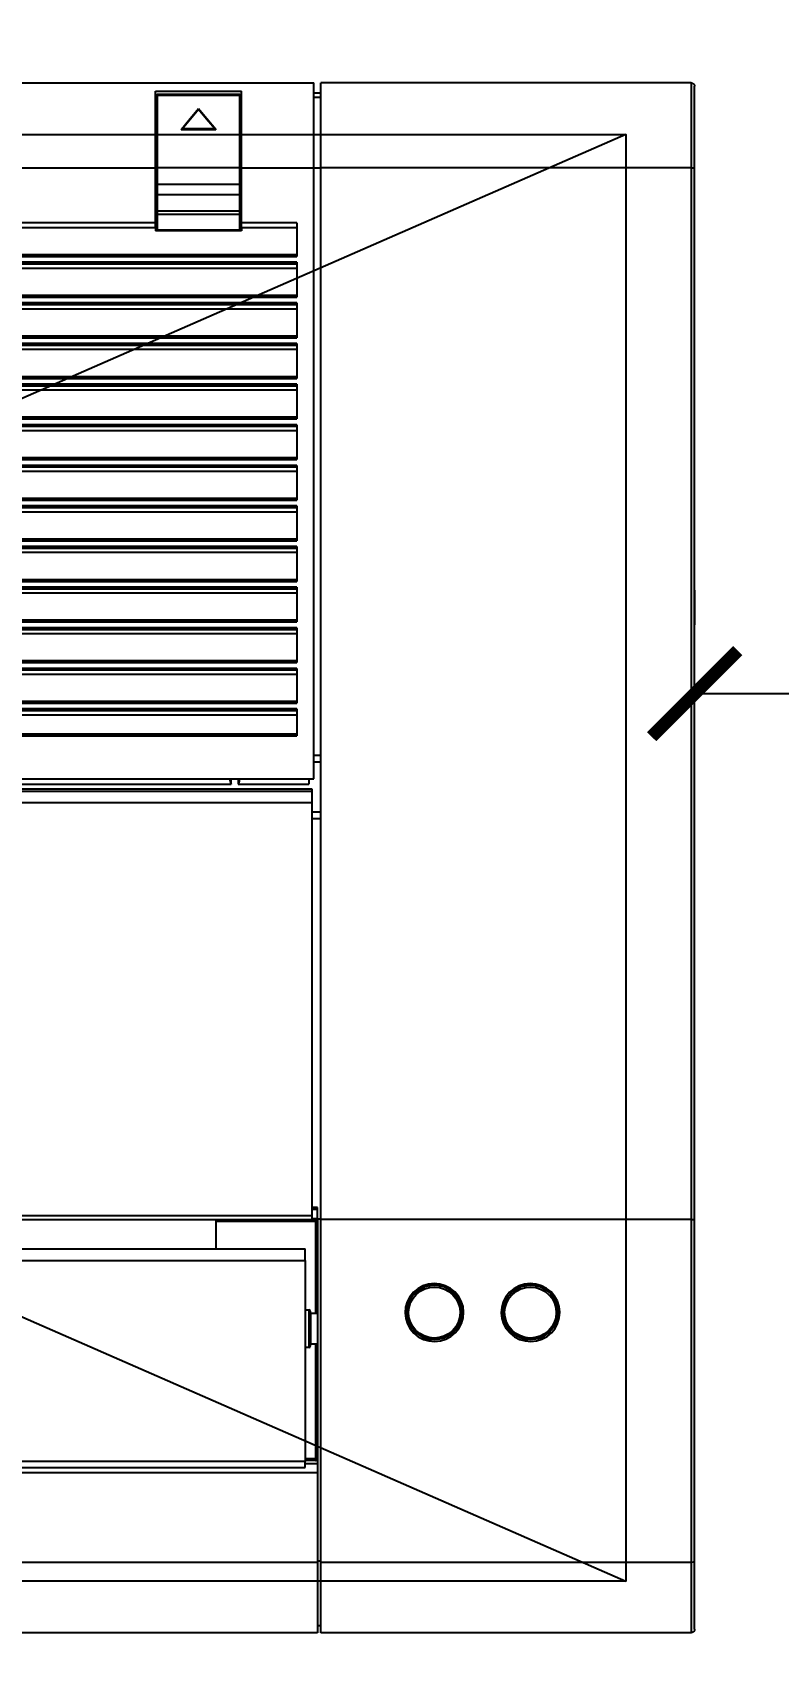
# Model space of a CAD drawing. Header units: millimetres. Extents: x 512 to 764439, y -71 to 559481.
# Drawn here: x 515504.5 to 515720.9, y 266129 to 266601.9 of the extents above; entities that cross this region are included whole.
import ezdxf

# ---------------------------------------------------------------- set-up
doc = ezdxf.new("R2010")
doc.units = ezdxf.units.MM
doc.header["$LTSCALE"] = 50
doc.layers.add('.', color=8, linetype='Continuous')
doc.layers.add('_0', color=7, linetype='Continuous')
doc.styles.add('STYLE7', font='swissel.ttf')
doc.dimstyles.new('조명배치도_60', dxfattribs={"dimscale": 100, "dimtxt": 1, "dimasz": 0.25, "dimexe": 0.3, "dimexo": 0.2, "dimgap": 0.2, "dimtad": 1, "dimdec": 0, "dimlunit": 6, "dimtxsty": 'STYLE7', "dimblk": 'ARCHTICK', "dimcen": -1, "dimclrd": 256, "dimclre": 256, "dimclrt": 10, "dimadec": 0, "dimazin": 0, "dimtfac": 1, "dimtdec": 0, "dimtix": 1, "dimtmove": 2, "dimatfit": 3, "dimldrblk": 'ARCHTICK', "dimfxl": 1, "dimlwd": -1, "dimlwe": -1, "dimarcsym": 0})

# ---------------------------------------------------------------- blocks, each defined once
blk = doc.blocks.new('DFDSF')
at = {"layer": '.', "ltscale": 2, "transparency": 33554559}
h = blk.add_hatch(color=8, dxfattribs=at)
h.dxf.hatch_style = 1
h.paths.add_polyline_path([(338341.24, 81981.08), (336641.24, 81981.08), (336641.24, 81781.08), (337741.24, 81781.08), (337741.24, 80281.08), (336886.24, 80281.08), (336886.24, 80081.08), (337741.24, 80081.08), (337741.24, 75921.08), (337281.24, 75921.08), (337281.24, 75721.08), (337941.24, 75721.08), (337941.24, 76011.08), (338391.24, 76011.08), (338391.24, 76057.98), (338391.24, 76211.08), (337941.24, 76211.08), (337941.24, 80081.08), (338341.24, 80081.08)])
h.paths.add_polyline_path([(338141.24, 80881.08), (337941.24, 80881.08), (337941.24, 81781.08), (338141.24, 81781.08)], flags=16)
h.paths.add_polyline_path([(338141.24, 80681.08), (338141.24, 80281.08), (337941.24, 80281.08), (337941.24, 80681.08)], flags=16)
h.paths.add_polyline_path([(339996.24, 80203.58), (339796.24, 80203.58), (339796.24, 80081.08), (339796.24, 78761.08), (339996.24, 78761.08)])
h.paths.add_polyline_path([(331166.24, 70151.08), (330766.24, 70151.08), (330766.24, 69951.08), (331366.24, 69951.08), (331366.24, 74251.08), (331166.24, 74251.08), (331166.24, 74055.52)])
h.paths.add_polyline_path([(336200.68, 78532.82), (336200.68, 79213.86), (335786.98, 79213.86), (335786.98, 78532.82)], flags=9)
h.paths.add_polyline_path([(333543.07, 77829.64), (334224.11, 77829.64), (334224.11, 78243.33), (333543.07, 78243.33)], flags=9)
h.paths.add_polyline_path([(337703.67, 74502.9), (337703.67, 75183.95), (337289.97, 75183.95), (337289.97, 74502.9)], flags=9)
h.paths.add_polyline_path([(331162.07, 74502.9), (331162.07, 75183.95), (330748.37, 75183.95), (330748.37, 74502.9)], flags=9)
h.paths.add_polyline_path([(336260.64, 76774.42), (336260.64, 77267.02), (335846.94, 77267.02), (335846.94, 76774.42)], flags=9)
h.paths.add_polyline_path([(334913.91, 79384.12), (334913.91, 79876.73), (334500.22, 79876.73), (334500.22, 79384.12)], flags=9)
h.paths.add_polyline_path([(329011.78, 71740.43), (329489.29, 71740.43), (329489.29, 72021.61), (329011.78, 72021.61)], flags=9)
h.paths.add_polyline_path([(336400.93, 79956.38), (336699.32, 79956.38), (336699.32, 80077.5), (336400.93, 80077.5)], flags=9)
h.paths.add_polyline_path([(338695.29, 81081.34), (339421.12, 81081.34), (339421.12, 81298.26), (338695.29, 81298.26)], flags=9)
h.paths.add_polyline_path([(336820.73, 78057.06), (337362.84, 78057.06), (337362.84, 78178.19), (336820.73, 78178.19)], flags=25)
h.paths.add_polyline_path([(332573.54, 80085.67), (332573.54, 80472.68), (332452.41, 80472.68), (332452.41, 80085.67)], flags=9)
h.paths.add_polyline_path([(332681.96, 81037.46), (332681.96, 81616.61), (332452.33, 81616.61), (332452.33, 81037.46)], flags=9)
h.paths.add_polyline_path([(327279.73, 75623.69), (328005.56, 75623.69), (328005.56, 75840.6), (327279.73, 75840.6)], flags=9)
h.paths.add_polyline_path([(334863.28, 79512.14), (336051.66, 79512.14), (336051.66, 79766.86), (334863.28, 79766.86)], flags=9)
h.paths.add_polyline_path([(329176.76, 70568.83), (329756.26, 70568.83), (329756.26, 70804.72), (329176.76, 70804.72)], flags=9)
h.paths.add_polyline_path([(333507.75, 69233.91), (334696.14, 69233.91), (334696.14, 69488.63), (333507.75, 69488.63)], flags=9)
h.paths.add_polyline_path([(340816.64, 69233.91), (342005.02, 69233.91), (342005.02, 69488.63), (340816.64, 69488.63)], flags=9)
h.paths.add_polyline_path([(333634.52, 79165.14), (333999.09, 79165.14), (333999.09, 79348.48), (333634.52, 79348.48)], flags=9)
h.paths.add_polyline_path([(333962.6, 80090.54), (334586.11, 80090.54), (334586.11, 80239.63), (333962.6, 80239.63)], flags=9)
h.paths.add_polyline_path([(334060.9, 75436.51), (335408.1, 75436.51), (335408.1, 75619.86), (334060.9, 75619.86)], flags=9)
h.paths.add_polyline_path([(331366.51, 68772.88), (332548.05, 68772.88), (332548.05, 69008.76), (331366.51, 69008.76)], flags=9)
h.paths.add_polyline_path([(334774.33, 77718.74), (335343.74, 77718.74), (335343.74, 78003.77), (334774.33, 78003.77)], flags=9)
h.paths.add_polyline_path([(335953.65, 79875.26), (336320.9, 79875.26), (336320.9, 80024.35), (335953.65, 80024.35)], flags=9)
h.paths.add_polyline_path([(333460.9, 76854.3), (333764.71, 76854.3), (333764.71, 77007.09), (333460.9, 77007.09)], flags=9)
h.paths.add_polyline_path([(333091.08, 76542.58), (333394.88, 76542.58), (333394.88, 76695.37), (333091.08, 76695.37)], flags=9)
h.paths.add_polyline_path([(332969.79, 79053.3), (333100.67, 79053.3), (333100.67, 79206.08), (332969.79, 79206.08)], flags=9)
h.paths.add_polyline_path([(332884.39, 77770.44), (333188.19, 77770.44), (333188.19, 77923.23), (332884.39, 77923.23)], flags=9)
h.paths.add_polyline_path([(332836.58, 78524.45), (333230.82, 78524.45), (333230.82, 78677.24), (332836.58, 78677.24)], flags=9)
h.paths.add_polyline_path([(329027.39, 69208.3), (329838.73, 69208.3), (329838.73, 69493.32), (329027.39, 69493.32)], flags=9)
h.paths.add_polyline_path([(333408.3, 81268.83), (334219.64, 81268.83), (334219.64, 81553.85), (333408.3, 81553.85)], flags=9)
h.paths.add_polyline_path([(336706.94, 80756.21), (336706.94, 81151.43), (336537.68, 81151.43), (336537.68, 80756.21)], flags=9)
h.paths.add_polyline_path([(336759.64, 81121.64), (336759.64, 81407.74), (336590.39, 81407.74), (336590.39, 81121.64)], flags=9)
h.paths.add_polyline_path([(328331.96, 78371.21), (328331.96, 78766.43), (328162.71, 78766.43), (328162.71, 78371.21)], flags=9)
h.paths.add_polyline_path([(328384.82, 78736.5), (328384.82, 79022.89), (328214.68, 79022.89), (328214.68, 78736.5)], flags=9)
h.paths.add_polyline_path([(338932.42, 71242.57), (339326.66, 71242.57), (339326.66, 71395.36), (338932.42, 71395.36)], flags=9)
h.paths.add_polyline_path([(341434.51, 74226.22), (341828.75, 74226.22), (341828.75, 74379.01), (341434.51, 74379.01)], flags=9)
h.paths.add_polyline_path([(337702.21, 71296.68), (338108.79, 71296.68), (338108.79, 71577.86), (337702.21, 71577.86)], flags=9)
h.paths.add_polyline_path([(340786.34, 71296.68), (341192.92, 71296.68), (341192.92, 71577.86), (340786.34, 71577.86)], flags=9)
h.paths.add_polyline_path([(330938.03, 77966.17), (331344.61, 77966.17), (331344.61, 78247.36), (330938.03, 78247.36)], flags=9)
h.paths.add_polyline_path([(333628.17, 71737.23), (334197.58, 71737.23), (334197.58, 72022.25), (333628.17, 72022.25)], flags=9)
h.paths.add_polyline_path([(327958.18, 69261.85), (328352.42, 69261.85), (328352.42, 69414.63), (327958.18, 69414.63)], flags=9)
h.paths.add_polyline_path([(327409.82, 71898.32), (327804.05, 71898.32), (327804.05, 72051.1), (327409.82, 72051.1)], flags=9)
h.paths.add_polyline_path([(327434.77, 74896.22), (327829.01, 74896.22), (327829.01, 75049), (327434.77, 75049)], flags=9)
h.paths.add_polyline_path([(327440.53, 77323.95), (327756.61, 77323.95), (327756.61, 77476.74), (327440.53, 77476.74)], flags=9)
h.paths.add_polyline_path([(327478.89, 76542.58), (327782.69, 76542.58), (327782.69, 76695.37), (327478.89, 76695.37)], flags=9)
h.paths.add_polyline_path([(341178.28, 75772.24), (341178.28, 75148.47), (341329.64, 75148.47), (341329.64, 75772.24)], flags=9)
h.paths.add_polyline_path([(341233.66, 75866.21), (341233.66, 76261.43), (341064.41, 76261.43), (341064.41, 75866.21)], flags=9)
h.paths.add_polyline_path([(341286.52, 76231.5), (341286.52, 76517.89), (341116.37, 76517.89), (341116.37, 76231.5)], flags=9)
h.paths.add_polyline_path([(339403.94, 77086.21), (339403.94, 77481.43), (339234.68, 77481.43), (339234.68, 77086.21)], flags=9)
h.paths.add_polyline_path([(339456.2, 77438.21), (339456.2, 77723.41), (339289.62, 77723.41), (339289.62, 77438.21)], flags=9)
h.paths.add_polyline_path([(328179.97, 78337.21), (328179.97, 77751.1), (328331.33, 77751.1), (328331.33, 78337.21)], flags=9)
h.paths.add_polyline_path([(338414.53, 77089.53), (339135.19, 77089.53), (339135.19, 77242.31), (338414.53, 77242.31)], flags=9)
h.paths.add_polyline_path([(338683.45, 77496.64), (338987.26, 77496.64), (338987.26, 77649.42), (338683.45, 77649.42)], flags=9)
h.paths.add_polyline_path([(340029.29, 76679.8), (340333.1, 76679.8), (340333.1, 76832.58), (340029.29, 76832.58)], flags=9)
h.paths.add_polyline_path([(338380.89, 78083.21), (339011.11, 78083.21), (339011.11, 78235.99), (338380.89, 78235.99)], flags=9)
h.paths.add_polyline_path([(338414.53, 79235.97), (339135.19, 79235.97), (339135.19, 79388.76), (338414.53, 79388.76)], flags=9)
h.paths.add_polyline_path([(327245.71, 80105.15), (327559.18, 80105.15), (327559.18, 80280.35), (327245.71, 80280.35)], flags=9)
h.paths.add_polyline_path([(327265.67, 79299.05), (327538.29, 79299.05), (327538.29, 79477.29), (327265.67, 79477.29)], flags=9)
h.paths.add_polyline_path([(342110.35, 76479.43), (342423.82, 76479.43), (342423.82, 76654.63), (342110.35, 76654.63)], flags=9)
h = blk.add_hatch(color=8, dxfattribs=at)
h.dxf.hatch_style = 1
h.paths.add_polyline_path([(336646.24, 74251.08), (336446.24, 74251.08), (336446.24, 68796.08), (336446.24, 68796.08), (336446.24, 68673.58), (336446.24, 68673.58), (336446.24, 68551.08), (336646.24, 68551.08), (336646.24, 68673.58), (336646.24, 68796.08)])
h.paths.add_polyline_path([(333337.76, 69143.57), (333337.76, 69636.18), (332924.07, 69636.18), (332924.07, 69143.57)], flags=9)
h.paths.add_polyline_path([(329011.78, 71740.43), (329489.29, 71740.43), (329489.29, 72021.61), (329011.78, 72021.61)], flags=9)
h.paths.add_polyline_path([(336400.93, 79956.38), (336699.32, 79956.38), (336699.32, 80077.5), (336400.93, 80077.5)], flags=9)
h.paths.add_polyline_path([(338695.29, 81081.34), (339421.12, 81081.34), (339421.12, 81298.26), (338695.29, 81298.26)], flags=9)
h.paths.add_polyline_path([(336820.73, 78057.06), (337362.84, 78057.06), (337362.84, 78178.19), (336820.73, 78178.19)], flags=9)
h.paths.add_polyline_path([(332573.54, 80085.67), (332573.54, 80472.68), (332452.41, 80472.68), (332452.41, 80085.67)], flags=9)
h.paths.add_polyline_path([(332681.96, 81037.46), (332681.96, 81616.61), (332452.33, 81616.61), (332452.33, 81037.46)], flags=9)
h.paths.add_polyline_path([(327279.73, 75623.69), (328005.56, 75623.69), (328005.56, 75840.6), (327279.73, 75840.6)], flags=9)
h.paths.add_polyline_path([(334863.28, 79512.14), (336051.66, 79512.14), (336051.66, 79766.86), (334863.28, 79766.86)], flags=9)
h.paths.add_polyline_path([(329176.76, 70568.83), (329756.26, 70568.83), (329756.26, 70804.72), (329176.76, 70804.72)], flags=9)
h.paths.add_polyline_path([(333507.75, 69233.91), (334696.14, 69233.91), (334696.14, 69488.63), (333507.75, 69488.63)], flags=9)
h.paths.add_polyline_path([(340375.96, 69233.91), (341564.34, 69233.91), (341564.34, 69488.63), (340375.96, 69488.63)], flags=9)
h.paths.add_polyline_path([(333634.52, 79165.14), (333999.09, 79165.14), (333999.09, 79348.48), (333634.52, 79348.48)], flags=9)
h.paths.add_polyline_path([(333962.6, 80090.54), (334586.11, 80090.54), (334586.11, 80239.63), (333962.6, 80239.63)], flags=9)
h.paths.add_polyline_path([(334060.9, 75436.51), (335408.1, 75436.51), (335408.1, 75619.86), (334060.9, 75619.86)], flags=9)
h.paths.add_polyline_path([(331366.51, 68772.88), (332548.05, 68772.88), (332548.05, 69008.76), (331366.51, 69008.76)], flags=9)
h.paths.add_polyline_path([(334774.33, 77718.74), (335343.74, 77718.74), (335343.74, 78003.77), (334774.33, 78003.77)], flags=9)
h.paths.add_polyline_path([(335953.65, 79875.26), (336320.9, 79875.26), (336320.9, 80024.35), (335953.65, 80024.35)], flags=9)
h.paths.add_polyline_path([(333460.9, 76854.3), (333764.71, 76854.3), (333764.71, 77007.09), (333460.9, 77007.09)], flags=9)
h.paths.add_polyline_path([(333091.08, 76542.58), (333394.88, 76542.58), (333394.88, 76695.37), (333091.08, 76695.37)], flags=9)
h.paths.add_polyline_path([(332969.79, 79053.3), (333100.67, 79053.3), (333100.67, 79206.08), (332969.79, 79206.08)], flags=9)
h.paths.add_polyline_path([(332884.39, 77770.44), (333188.19, 77770.44), (333188.19, 77923.23), (332884.39, 77923.23)], flags=9)
h.paths.add_polyline_path([(332836.58, 78524.45), (333230.82, 78524.45), (333230.82, 78677.24), (332836.58, 78677.24)], flags=9)
h.paths.add_polyline_path([(329027.39, 69208.3), (329838.73, 69208.3), (329838.73, 69493.32), (329027.39, 69493.32)], flags=9)
h.paths.add_polyline_path([(333408.3, 81268.83), (334219.64, 81268.83), (334219.64, 81553.85), (333408.3, 81553.85)], flags=9)
h.paths.add_polyline_path([(336706.94, 80756.21), (336706.94, 81151.43), (336537.68, 81151.43), (336537.68, 80756.21)], flags=9)
h.paths.add_polyline_path([(336759.64, 81121.64), (336759.64, 81407.74), (336590.39, 81407.74), (336590.39, 81121.64)], flags=9)
h.paths.add_polyline_path([(328331.96, 78371.21), (328331.96, 78766.43), (328162.71, 78766.43), (328162.71, 78371.21)], flags=9)
h.paths.add_polyline_path([(328384.82, 78736.5), (328384.82, 79022.89), (328214.68, 79022.89), (328214.68, 78736.5)], flags=9)
h.paths.add_polyline_path([(338932.42, 71242.57), (339326.66, 71242.57), (339326.66, 71395.36), (338932.42, 71395.36)], flags=9)
h.paths.add_polyline_path([(341434.51, 74226.22), (341828.75, 74226.22), (341828.75, 74379.01), (341434.51, 74379.01)], flags=9)
h.paths.add_polyline_path([(337702.21, 71296.68), (338108.79, 71296.68), (338108.79, 71577.86), (337702.21, 71577.86)], flags=9)
h.paths.add_polyline_path([(340786.34, 71296.68), (341192.92, 71296.68), (341192.92, 71577.86), (340786.34, 71577.86)], flags=9)
h.paths.add_polyline_path([(330938.03, 77966.17), (331344.61, 77966.17), (331344.61, 78247.36), (330938.03, 78247.36)], flags=9)
h.paths.add_polyline_path([(333628.17, 71737.23), (334197.58, 71737.23), (334197.58, 72022.25), (333628.17, 72022.25)], flags=9)
h.paths.add_polyline_path([(327958.18, 69261.85), (328352.42, 69261.85), (328352.42, 69414.63), (327958.18, 69414.63)], flags=9)
h.paths.add_polyline_path([(327409.82, 71898.32), (327804.05, 71898.32), (327804.05, 72051.1), (327409.82, 72051.1)], flags=9)
h.paths.add_polyline_path([(327434.77, 74896.22), (327829.01, 74896.22), (327829.01, 75049), (327434.77, 75049)], flags=9)
h.paths.add_polyline_path([(327440.53, 77323.95), (327756.61, 77323.95), (327756.61, 77476.74), (327440.53, 77476.74)], flags=9)
h.paths.add_polyline_path([(327478.89, 76542.58), (327782.69, 76542.58), (327782.69, 76695.37), (327478.89, 76695.37)], flags=9)
h.paths.add_polyline_path([(341178.28, 75772.24), (341178.28, 75148.47), (341329.64, 75148.47), (341329.64, 75772.24)], flags=9)
h.paths.add_polyline_path([(341233.66, 75866.21), (341233.66, 76261.43), (341064.41, 76261.43), (341064.41, 75866.21)], flags=9)
h.paths.add_polyline_path([(341286.52, 76231.5), (341286.52, 76517.89), (341116.37, 76517.89), (341116.37, 76231.5)], flags=9)
h.paths.add_polyline_path([(339403.94, 77086.21), (339403.94, 77481.43), (339234.68, 77481.43), (339234.68, 77086.21)], flags=9)
h.paths.add_polyline_path([(339456.2, 77438.21), (339456.2, 77723.41), (339289.62, 77723.41), (339289.62, 77438.21)], flags=9)
h.paths.add_polyline_path([(328179.97, 78337.21), (328179.97, 77751.1), (328331.33, 77751.1), (328331.33, 78337.21)], flags=9)
h.paths.add_polyline_path([(338414.53, 77089.53), (339135.19, 77089.53), (339135.19, 77242.31), (338414.53, 77242.31)], flags=9)
h.paths.add_polyline_path([(338683.45, 77496.64), (338987.26, 77496.64), (338987.26, 77649.42), (338683.45, 77649.42)], flags=9)
h.paths.add_polyline_path([(340029.29, 76679.8), (340333.1, 76679.8), (340333.1, 76832.58), (340029.29, 76832.58)], flags=9)
h.paths.add_polyline_path([(338380.89, 78083.21), (339011.11, 78083.21), (339011.11, 78235.99), (338380.89, 78235.99)], flags=9)
h.paths.add_polyline_path([(338414.53, 79235.97), (339135.19, 79235.97), (339135.19, 79388.76), (338414.53, 79388.76)], flags=9)
h.paths.add_polyline_path([(327245.71, 80105.15), (327559.18, 80105.15), (327559.18, 80280.35), (327245.71, 80280.35)], flags=9)
h.paths.add_polyline_path([(327265.67, 79299.05), (327538.29, 79299.05), (327538.29, 79477.29), (327265.67, 79477.29)], flags=9)
h.paths.add_polyline_path([(342110.35, 76479.43), (342423.82, 76479.43), (342423.82, 76654.63), (342110.35, 76654.63)], flags=9)
blk = doc.blocks.new('FSFSGF')
at = {"color": 8}
for p, q in [((325189.31, 83159.36), (325189.32, 83159.46)), ((325189.31, 83159.36), (325189.31, 83051.86)), ((325189.31, 83159.36), (325191.74, 83159.36)), ((325189.32, 83159.46), (325189.33, 83159.56)), ((325189.33, 83159.56), (325189.36, 83159.66)), ((325189.36, 83159.66), (325189.39, 83159.75)), ((325189.39, 83159.75), (325189.44, 83159.84)), ((325189.44, 83159.84), (325189.49, 83159.93)), ((325189.49, 83159.93), (325189.55, 83160.01)), ((325189.55, 83160.01), (325189.61, 83160.08)), ((325189.61, 83160.08), (325189.69, 83160.14)), ((325189.69, 83160.14), (325189.77, 83160.2)), ((325189.77, 83160.2), (325189.85, 83160.25)), ((325189.85, 83160.25), (325189.94, 83160.29)), ((325189.94, 83160.29), (325190.03, 83160.32)), ((325190.03, 83160.32), (325190.12, 83160.35)), ((325190.12, 83160.35), (325190.17, 83160.35)), ((325190.17, 83160.35), (325190.22, 83160.36)), ((325190.22, 83160.36), (325190.27, 83160.36)), ((325190.27, 83160.36), (325190.31, 83160.36)), ((325192.67, 83160.36), (325190.31, 83160.36)), ((325191.74, 83159.36), (325194.64, 83159.36)), ((325195.47, 83160.36), (325192.67, 83160.36)), ((325194.64, 83159.36), (325197.96, 83159.36)), ((325198.66, 83160.36), (325195.47, 83160.36)), ((325197.96, 83159.36), (325201.63, 83159.36)), ((325202.18, 83160.36), (325198.66, 83160.36)), ((325201.63, 83159.36), (325205.57, 83159.36)), ((325205.96, 83160.36), (325202.18, 83160.36)), ((325205.57, 83159.36), (325209.7, 83159.36)), ((325209.92, 83160.36), (325205.96, 83160.36)), ((325209.7, 83159.36), (325213.95, 83159.36)), ((325213.99, 83160.36), (325209.92, 83160.36)), ((325213.95, 83159.36), (325213.96, 83160.07)), ((325213.95, 83159.36), (325519.32, 83159.36)), ((325213.95, 83159.36), (325213.95, 83051.86)), ((325213.96, 83160.07), (325213.99, 83160.36)), ((325519.26, 83160.36), (325213.99, 83160.36)), ((325618.73, 83160.36), (325519.26, 83160.36)), ((325519.3, 83160.07), (325519.26, 83160.36)), ((325519.32, 83159.36), (325519.3, 83160.07)), ((325519.32, 83159.36), (325618.89, 83159.36)), ((325519.32, 83159.36), (325519.32, 83051.86)), ((325618.73, 83160.36), (325618.84, 83160.07)), ((325622.62, 83160.36), (325618.73, 83160.36)), ((325618.84, 83160.07), (325618.89, 83159.36)), ((325618.89, 83159.36), (325618.89, 83051.86)), ((325618.89, 83159.36), (325622.96, 83159.36)), ((325626.34, 83160.36), (325622.62, 83160.36)), ((325622.96, 83159.36), (325626.85, 83159.36)), ((325629.84, 83160.36), (325626.34, 83160.36)), ((325626.85, 83159.36), (325630.51, 83159.36)), ((325633.04, 83160.36), (325629.84, 83160.36)), ((325630.51, 83159.36), (325633.84, 83159.36)), ((325635.88, 83160.36), (325633.04, 83160.36)), ((325633.84, 83159.36), (325636.8, 83159.36)), ((325638.32, 83160.36), (325635.88, 83160.36)), ((325636.8, 83159.36), (325639.32, 83159.36)), ((325638.32, 83160.36), (325638.36, 83160.36)), ((325638.36, 83160.36), (325638.41, 83160.36)), ((325638.41, 83160.36), (325638.46, 83160.35)), ((325638.46, 83160.35), (325638.51, 83160.35)), ((325638.51, 83160.35), (325638.6, 83160.32)), ((325638.6, 83160.32), (325638.69, 83160.29)), ((325638.69, 83160.29), (325638.78, 83160.25)), ((325638.78, 83160.25), (325638.86, 83160.2)), ((325638.86, 83160.2), (325638.94, 83160.14)), ((325638.94, 83160.14), (325639.02, 83160.08)), ((325639.02, 83160.08), (325639.08, 83160.01)), ((325639.08, 83160.01), (325639.14, 83159.93)), ((325639.14, 83159.93), (325639.19, 83159.84)), ((325639.19, 83159.84), (325639.24, 83159.75)), ((325639.24, 83159.75), (325639.27, 83159.66)), ((325639.27, 83159.66), (325639.3, 83159.56)), ((325639.3, 83159.56), (325639.31, 83159.47)), ((325639.31, 83159.47), (325639.32, 83159.36)), ((325639.32, 83159.36), (325639.32, 83051.86)), ((325544.64, 83121.03), (325543.07, 83120.53)), ((325546.27, 83121.21), (325544.64, 83121.03)), ((325547.91, 83121.06), (325546.27, 83121.21)), ((325549.49, 83120.59), (325547.91, 83121.06)), ((325539.33, 83117.37), (325538.57, 83115.89)), ((325539.46, 83116.75), (325538.76, 83115.17)), ((325538.91, 83115.61), (325539.64, 83117.05)), ((325540.36, 83118.67), (325539.33, 83117.37)), ((325540.52, 83118.2), (325539.46, 83116.75)), ((325539.55, 83115.65), (325540.24, 83116.94)), ((325539.64, 83117.05), (325540.8, 83118.48)), ((325540.24, 83116.94), (325541.17, 83118.07)), ((325541.62, 83119.73), (325540.36, 83118.67)), ((325541.88, 83119.36), (325540.52, 83118.2)), ((325540.8, 83118.48), (325542.26, 83119.6)), ((325541.17, 83118.07), (325542.3, 83118.98)), ((325543.07, 83120.53), (325541.62, 83119.73)), ((325544, 83120.37), (325541.88, 83119.36)), ((325542.26, 83119.6), (325544.16, 83120.42)), ((325542.3, 83118.98), (325543.59, 83119.66)), ((325543.59, 83119.66), (325544.98, 83120.08)), ((325546.32, 83120.71), (325544, 83120.37)), ((325544.16, 83120.42), (325546.2, 83120.71)), ((325544.98, 83120.08), (325546.43, 83120.21)), ((325546.2, 83120.71), (325546.24, 83120.71)), ((325546.24, 83120.71), (325546.28, 83120.71)), ((325546.28, 83120.71), (325548.62, 83120.35)), ((325548.62, 83120.35), (325546.32, 83120.71)), ((325546.43, 83120.21), (325547.87, 83120.05)), ((325547.87, 83120.05), (325549.26, 83119.61)), ((325548.62, 83120.35), (325550.77, 83119.3)), ((325550.72, 83119.33), (325548.62, 83120.35)), ((325549.26, 83119.61), (325550.53, 83118.9)), ((325550.95, 83119.83), (325549.49, 83120.59)), ((325550.53, 83118.9), (325551.64, 83117.96)), ((325552.08, 83118.14), (325550.72, 83119.33)), ((325550.77, 83119.3), (325552.08, 83118.14)), ((325552.24, 83118.79), (325550.95, 83119.83)), ((325551.64, 83117.96), (325552.55, 83116.81)), ((325552.08, 83118.14), (325553.11, 83116.73)), ((325553.14, 83116.68), (325552.08, 83118.14)), ((325553.29, 83117.51), (325552.24, 83118.79)), ((325552.55, 83116.81), (325553.22, 83115.51)), ((325553.11, 83116.73), (325553.91, 83114.79)), ((325553.68, 83115.51), (325553.14, 83116.68)), ((325554.08, 83116.04), (325553.29, 83117.51)), ((325554.57, 83114.45), (325554.08, 83116.04)), ((325538.11, 83114.29), (325537.95, 83112.63)), ((325537.95, 83112.63), (325538.14, 83110.98)), ((325538.57, 83115.89), (325538.11, 83114.29)), ((325538.38, 83112.79), (325538.49, 83114.05)), ((325538.46, 83111.54), (325538.38, 83112.79)), ((325538.76, 83115.17), (325538.41, 83113.47)), ((325538.41, 83113.47), (325538.47, 83111.5)), ((325538.83, 83110.05), (325538.46, 83111.54)), ((325538.47, 83111.5), (325539, 83109.61)), ((325538.49, 83114.05), (325538.91, 83115.61)), ((325538.95, 83112.79), (325539.11, 83114.25)), ((325539.09, 83111.33), (325538.95, 83112.79)), ((325539.49, 83109.92), (325539.09, 83111.33)), ((325539.11, 83114.25), (325539.55, 83115.65)), ((325553.22, 83115.51), (325553.63, 83114.1)), ((325553.76, 83112.63), (325553.6, 83111.18)), ((325553.63, 83114.1), (325553.76, 83112.63)), ((325553.67, 83109.89), (325554.06, 83111.3)), ((325554.03, 83114.27), (325553.68, 83115.51)), ((325553.91, 83114.79), (325554.18, 83112.7)), ((325554.18, 83112.7), (325553.91, 83110.65)), ((325554.18, 83112.79), (325554.03, 83114.27)), ((325554.06, 83111.3), (325554.18, 83112.79)), ((325554.76, 83112.8), (325554.57, 83114.45)), ((325554.61, 83111.14), (325554.76, 83112.8)), ((325538.14, 83110.98), (325538.63, 83109.39)), ((325538.63, 83109.39), (325539.42, 83107.92)), ((325539.46, 83108.67), (325538.83, 83110.05)), ((325539, 83109.61), (325540.11, 83107.72)), ((325539.42, 83107.92), (325540.47, 83106.65)), ((325540.5, 83107.26), (325539.46, 83108.67)), ((325540.16, 83108.61), (325539.49, 83109.92)), ((325540.11, 83107.72), (325541.69, 83106.2)), ((325541.07, 83107.47), (325540.16, 83108.61)), ((325540.47, 83106.65), (325541.75, 83105.6)), ((325541.81, 83106.11), (325540.5, 83107.26)), ((325542.18, 83106.53), (325541.07, 83107.47)), ((325551.54, 83107.36), (325550.41, 83106.44)), ((325550.49, 83105.95), (325551.92, 83107.11)), ((325552.11, 83107.32), (325550.8, 83106.16)), ((325551.1, 83105.7), (325552.36, 83106.77)), ((325552.46, 83108.48), (325551.54, 83107.36)), ((325551.92, 83107.11), (325553.04, 83108.58)), ((325553.13, 83108.74), (325552.11, 83107.32)), ((325552.36, 83106.77), (325553.38, 83108.06)), ((325553.16, 83109.77), (325552.46, 83108.48)), ((325553.04, 83108.58), (325553.67, 83109.89)), ((325553.91, 83110.65), (325553.13, 83108.74)), ((325553.6, 83111.18), (325553.16, 83109.77)), ((325553.38, 83108.06), (325554.14, 83109.54)), ((325554.14, 83109.54), (325554.61, 83111.14)), ((325541.69, 83106.2), (325543.84, 83105.11)), ((325541.75, 83105.6), (325543.21, 83104.83)), ((325543.96, 83105.07), (325541.81, 83106.11)), ((325543.46, 83105.82), (325542.18, 83106.53)), ((325543.21, 83104.83), (325544.8, 83104.36)), ((325544.84, 83105.38), (325543.46, 83105.82)), ((325543.84, 83105.11), (325546.2, 83104.71)), ((325546.32, 83104.71), (325543.96, 83105.07)), ((325544.8, 83104.36), (325546.45, 83104.21)), ((325546.28, 83105.21), (325544.84, 83105.38)), ((325545.33, 83104.83), (325545.37, 83104.84)), ((325545.37, 83104.84), (325545.66, 83104.9)), ((325545.66, 83104.9), (325545.96, 83104.91)), ((325545.96, 83104.91), (325546.03, 83104.91)), ((325546.03, 83104.91), (325546.1, 83104.91)), ((325546.1, 83104.91), (325546.73, 83104.75)), ((325546.2, 83104.71), (325546.24, 83104.71)), ((325546.24, 83104.71), (325546.28, 83104.71)), ((325547.73, 83105.35), (325546.28, 83105.21)), ((325546.28, 83104.71), (325548.46, 83105.03)), ((325548.67, 83105.1), (325546.32, 83104.71)), ((325546.45, 83104.21), (325548.08, 83104.4)), ((325549.12, 83105.76), (325547.73, 83105.35)), ((325548.08, 83104.4), (325549.65, 83104.9)), ((325548.46, 83105.03), (325550.49, 83105.95)), ((325550.8, 83106.16), (325548.67, 83105.1)), ((325550.41, 83106.44), (325549.12, 83105.76)), ((325549.65, 83104.9), (325551.1, 83105.7)), ((325543.07, 83092.63), (325541.62, 83091.83)), ((325544, 83092.47), (325541.88, 83091.46)), ((325542.26, 83091.7), (325544.16, 83092.52)), ((325544.64, 83093.13), (325543.07, 83092.63)), ((325546.32, 83092.81), (325544, 83092.47)), ((325544.16, 83092.52), (325546.2, 83092.81)), ((325546.27, 83093.31), (325544.64, 83093.13)), ((325546.2, 83092.81), (325546.24, 83092.81)), ((325546.24, 83092.81), (325546.28, 83092.81)), ((325547.91, 83093.16), (325546.27, 83093.31)), ((325546.28, 83092.81), (325548.62, 83092.45)), ((325548.62, 83092.45), (325546.32, 83092.81)), ((325549.49, 83092.69), (325547.91, 83093.16)), ((325550.72, 83091.43), (325548.62, 83092.45)), ((325548.62, 83092.45), (325550.77, 83091.4)), ((325550.95, 83091.93), (325549.49, 83092.69)), ((325538.57, 83087.99), (325538.11, 83086.39)), ((325538.49, 83086.15), (325538.91, 83087.71)), ((325539.33, 83089.47), (325538.57, 83087.99)), ((325539.46, 83088.85), (325538.76, 83087.27)), ((325538.91, 83087.71), (325539.64, 83089.15)), ((325539.11, 83086.35), (325539.55, 83087.75)), ((325540.36, 83090.77), (325539.33, 83089.47)), ((325540.52, 83090.3), (325539.46, 83088.85)), ((325539.55, 83087.75), (325540.24, 83089.04)), ((325539.64, 83089.15), (325540.8, 83090.58)), ((325540.24, 83089.04), (325541.17, 83090.17)), ((325541.62, 83091.83), (325540.36, 83090.77)), ((325541.88, 83091.46), (325540.52, 83090.3)), ((325540.8, 83090.58), (325542.26, 83091.7)), ((325541.17, 83090.17), (325542.3, 83091.08)), ((325542.3, 83091.08), (325543.59, 83091.76)), ((325543.59, 83091.76), (325544.98, 83092.18)), ((325544.98, 83092.18), (325546.43, 83092.31)), ((325546.43, 83092.31), (325547.87, 83092.15)), ((325547.87, 83092.15), (325549.26, 83091.71)), ((325549.26, 83091.71), (325550.53, 83091)), ((325550.53, 83091), (325551.64, 83090.06)), ((325552.08, 83090.24), (325550.72, 83091.43)), ((325550.77, 83091.4), (325552.08, 83090.24)), ((325552.24, 83090.89), (325550.95, 83091.93)), ((325551.64, 83090.06), (325552.55, 83088.91)), ((325553.14, 83088.78), (325552.08, 83090.24)), ((325552.08, 83090.24), (325553.11, 83088.83)), ((325553.29, 83089.61), (325552.24, 83090.89)), ((325552.55, 83088.91), (325553.22, 83087.61)), ((325553.11, 83088.83), (325553.91, 83086.89)), ((325553.68, 83087.61), (325553.14, 83088.78)), ((325554.08, 83088.14), (325553.29, 83089.61)), ((325554.57, 83086.55), (325554.08, 83088.14)), ((325538.11, 83086.39), (325537.95, 83084.73)), ((325537.95, 83084.73), (325538.14, 83083.08)), ((325538.14, 83083.08), (325538.63, 83081.49)), ((325538.38, 83084.89), (325538.49, 83086.15)), ((325538.46, 83083.64), (325538.38, 83084.89)), ((325538.76, 83087.27), (325538.41, 83085.57)), ((325538.41, 83085.57), (325538.47, 83083.6)), ((325538.83, 83082.15), (325538.46, 83083.64)), ((325538.47, 83083.6), (325539, 83081.71)), ((325538.95, 83084.89), (325539.11, 83086.35)), ((325539.09, 83083.43), (325538.95, 83084.89)), ((325539.49, 83082.02), (325539.09, 83083.43)), ((325553.6, 83083.28), (325553.16, 83081.87)), ((325553.22, 83087.61), (325553.63, 83086.2)), ((325553.76, 83084.73), (325553.6, 83083.28)), ((325553.63, 83086.2), (325553.76, 83084.73)), ((325553.67, 83081.99), (325554.06, 83083.4)), ((325554.03, 83086.37), (325553.68, 83087.61)), ((325553.91, 83086.89), (325554.18, 83084.8)), ((325554.18, 83084.8), (325553.91, 83082.75)), ((325554.18, 83084.89), (325554.03, 83086.37)), ((325554.06, 83083.4), (325554.18, 83084.89)), ((325554.14, 83081.64), (325554.61, 83083.24)), ((325554.76, 83084.9), (325554.57, 83086.55)), ((325554.61, 83083.24), (325554.76, 83084.9)), ((325538.63, 83081.49), (325539.42, 83080.02)), ((325539.46, 83080.77), (325538.83, 83082.15)), ((325539, 83081.71), (325540.11, 83079.82)), ((325539.42, 83080.02), (325540.47, 83078.75)), ((325540.5, 83079.36), (325539.46, 83080.77)), ((325540.16, 83080.71), (325539.49, 83082.02)), ((325540.11, 83079.82), (325541.69, 83078.3)), ((325541.07, 83079.57), (325540.16, 83080.71)), ((325540.47, 83078.75), (325541.75, 83077.7)), ((325541.81, 83078.21), (325540.5, 83079.36)), ((325542.18, 83078.63), (325541.07, 83079.57)), ((325541.69, 83078.3), (325543.84, 83077.21)), ((325543.96, 83077.17), (325541.81, 83078.21)), ((325543.46, 83077.92), (325542.18, 83078.63)), ((325550.8, 83078.26), (325548.67, 83077.2)), ((325550.41, 83078.54), (325549.12, 83077.86)), ((325551.54, 83079.46), (325550.41, 83078.54)), ((325550.49, 83078.05), (325551.92, 83079.21)), ((325552.11, 83079.41), (325550.8, 83078.26)), ((325551.1, 83077.8), (325552.36, 83078.87)), ((325552.46, 83080.58), (325551.54, 83079.46)), ((325551.92, 83079.21), (325553.04, 83080.68)), ((325553.13, 83080.84), (325552.11, 83079.41)), ((325552.36, 83078.87), (325553.38, 83080.16)), ((325553.16, 83081.87), (325552.46, 83080.58)), ((325553.04, 83080.68), (325553.67, 83081.99)), ((325553.91, 83082.75), (325553.13, 83080.84)), ((325553.38, 83080.16), (325554.14, 83081.64)), ((325541.75, 83077.7), (325543.21, 83076.93)), ((325543.21, 83076.93), (325544.8, 83076.46)), ((325544.84, 83077.48), (325543.46, 83077.92)), ((325543.84, 83077.21), (325546.2, 83076.81)), ((325546.32, 83076.81), (325543.96, 83077.17)), ((325544.8, 83076.46), (325546.45, 83076.31)), ((325546.28, 83077.31), (325544.84, 83077.48)), ((325546.2, 83076.81), (325546.24, 83076.81)), ((325546.24, 83076.81), (325546.28, 83076.81)), ((325547.73, 83077.45), (325546.28, 83077.31)), ((325546.28, 83076.81), (325548.46, 83077.13)), ((325548.67, 83077.2), (325546.32, 83076.81)), ((325546.45, 83076.31), (325548.08, 83076.5)), ((325549.12, 83077.86), (325547.73, 83077.45)), ((325548.08, 83076.5), (325549.65, 83077)), ((325548.46, 83077.13), (325550.49, 83078.05)), ((325549.65, 83077), (325551.1, 83077.8)), ((325191.74, 83051.86), (325189.31, 83051.86)), ((325189.31, 82270.86), (325189.31, 83049.86)), ((325191.74, 83049.86), (325189.31, 83049.86)), ((325194.64, 83051.86), (325191.74, 83051.86)), ((325194.64, 83049.86), (325191.74, 83049.86)), ((325192.31, 83051.86), (325192.31, 83049.86)), ((325193.44, 83049.86), (325193.44, 83051.86)), ((325197.96, 83051.86), (325194.64, 83051.86)), ((325197.96, 83049.86), (325194.64, 83049.86)), ((325201.63, 83051.86), (325197.96, 83051.86)), ((325201.63, 83049.86), (325197.96, 83049.86)), ((325205.57, 83051.86), (325201.63, 83051.86)), ((325205.57, 83049.86), (325201.63, 83049.86)), ((325209.7, 83051.86), (325205.57, 83051.86)), ((325209.7, 83049.86), (325205.57, 83049.86)), ((325213.95, 83051.86), (325209.7, 83051.86)), ((325213.95, 83049.86), (325209.7, 83049.86)), ((325519.32, 83051.86), (325213.95, 83051.86)), ((325391.4, 83049.86), (325213.95, 83049.86)), ((325213.95, 83028.86), (325213.95, 83049.86)), ((325214.03, 83051.86), (325214.03, 83049.86)), ((325384.57, 83051.86), (325384.57, 83049.86)), ((325386.45, 83049.86), (325386.45, 83051.86)), ((325391.4, 82270.86), (325391.4, 83049.86)), ((325401.1, 83051.86), (325401.1, 83049.36)), ((325402.89, 83049.36), (325402.89, 83051.86)), ((325515.82, 83050.86), (325515.82, 83049.36)), ((325519.2, 83050.86), (325515.82, 83050.86)), ((325516.32, 83049.36), (325516.32, 83050.86)), ((325519.12, 83050.86), (325519.12, 83049.36)), ((325519.2, 83051.86), (325519.2, 83050.86)), ((325519.2, 83050.86), (325592.82, 83050.86)), ((325618.89, 83051.86), (325519.32, 83051.86)), ((325519.32, 83049.36), (325519.32, 83050.86)), ((325519.46, 83050.72), (325519.32, 83050.86)), ((325519.82, 83050.36), (325519.46, 83050.72)), ((325519.82, 83021.36), (325519.82, 83050.36)), ((325519.82, 83050.36), (325546.54, 83050.36)), ((325546.54, 83048.96), (325546.54, 83050.86)), ((325555.54, 83050.86), (325555.54, 83048.96)), ((325555.54, 83050.36), (325588.82, 83050.36)), ((325588.82, 83050.72), (325588.82, 83050.86)), ((325588.87, 83050.86), (325588.82, 83050.86)), ((325588.82, 83050.36), (325588.82, 83050.72)), ((325588.82, 83050.36), (325588.82, 83047.36)), ((325588.82, 83050.36), (325589.17, 83050.36)), ((325588.93, 83050.85), (325588.87, 83050.86)), ((325588.99, 83050.83), (325588.93, 83050.85)), ((325589.06, 83050.8), (325588.99, 83050.83)), ((325589.1, 83050.78), (325589.06, 83050.8)), ((325589.14, 83050.75), (325589.1, 83050.78)), ((325589.18, 83050.71), (325589.14, 83050.75)), ((325589.17, 83050.36), (325589.32, 83050.36)), ((325589.21, 83050.67), (325589.18, 83050.71)), ((325589.25, 83050.61), (325589.21, 83050.67)), ((325589.28, 83050.54), (325589.25, 83050.61)), ((325589.3, 83050.5), (325589.28, 83050.54)), ((325589.31, 83050.46), (325589.3, 83050.5)), ((325589.31, 83050.41), (325589.31, 83050.46)), ((325589.32, 83050.36), (325589.31, 83050.41)), ((325589.32, 83050.36), (325589.32, 83047.35)), ((325590.24, 83050.86), (325590.24, 83047.35)), ((325592.82, 82269.86), (325592.82, 83050.86)), ((325592.82, 83050.86), (325618.89, 83050.86)), ((325618.58, 83051.86), (325618.58, 83050.86)), ((325622.96, 83051.86), (325618.89, 83051.86)), ((325618.89, 83050.86), (325618.89, 82269.86)), ((325618.89, 83050.86), (325622.96, 83050.86)), ((325626.85, 83051.86), (325622.96, 83051.86)), ((325622.96, 83050.86), (325626.85, 83050.86)), ((325630.51, 83051.86), (325626.85, 83051.86)), ((325626.85, 83050.86), (325630.51, 83050.86)), ((325633.84, 83051.86), (325630.51, 83051.86)), ((325630.51, 83050.86), (325633.84, 83050.86)), ((325636.8, 83051.86), (325633.84, 83051.86)), ((325633.84, 83050.86), (325636.8, 83050.86)), ((325639.32, 83051.86), (325636.8, 83051.86)), ((325636.8, 83050.86), (325639.32, 83050.86)), ((325637.32, 83051.86), (325637.32, 83050.86)), ((325639.32, 83050.86), (325639.32, 82269.86)), ((325391.4, 83048.36), (325392.14, 83048.36)), ((325392.14, 83048.36), (325392.9, 83048.36)), ((325392.9, 83027.86), (325392.9, 83048.36)), ((325394.4, 83049.36), (325394.4, 82271.36)), ((325394.55, 83049.36), (325394.4, 83049.36)), ((325394.99, 83049.36), (325394.55, 83049.36)), ((325394.99, 82271.36), (325394.99, 83049.36)), ((325398.4, 83049.36), (325394.99, 83049.36)), ((325398.4, 83049.36), (325398.4, 82271.36)), ((325518.28, 83049.36), (325398.4, 83049.36)), ((325518.28, 83049.36), (325518.28, 82271.36)), ((325519.01, 83049.36), (325518.28, 83049.36)), ((325519.32, 83049.36), (325519.01, 83049.36)), ((325519.32, 82271.36), (325519.32, 83049.36)), ((325527.82, 82273.36), (325527.82, 83047.36)), ((325528.43, 83047.36), (325527.82, 83047.36)), ((325529.69, 83047.36), (325528.43, 83047.36)), ((325531.26, 83047.36), (325529.69, 83047.36)), ((325531.26, 82273.36), (325531.26, 83047.36)), ((325531.26, 83047.36), (325589.63, 83047.36)), ((325545.54, 83047.36), (325545.54, 83048.36)), ((325545.54, 83048.36), (325545.81, 83048.36)), ((325545.81, 83048.36), (325546.59, 83048.36)), ((325546.42, 83048.86), (325546.04, 83048.86)), ((325547.51, 83048.86), (325546.42, 83048.86)), ((325546.88, 83048.96), (325546.54, 83048.96)), ((325546.59, 83048.36), (325547.81, 83048.36)), ((325547.86, 83048.96), (325546.88, 83048.96)), ((325549.13, 83048.86), (325547.51, 83048.86)), ((325547.81, 83048.36), (325549.34, 83048.36)), ((325549.32, 83048.96), (325547.86, 83048.96)), ((325551.04, 83048.86), (325549.13, 83048.86)), ((325551.04, 83048.96), (325549.32, 83048.96)), ((325549.34, 83048.36), (325551.04, 83048.36)), ((325552.76, 83048.96), (325551.04, 83048.96)), ((325552.96, 83048.86), (325551.04, 83048.86)), ((325551.04, 83048.36), (325552.74, 83048.36)), ((325552.74, 83048.36), (325554.28, 83048.36)), ((325554.22, 83048.96), (325552.76, 83048.96)), ((325554.58, 83048.86), (325552.96, 83048.86)), ((325555.2, 83048.96), (325554.22, 83048.96)), ((325554.28, 83048.36), (325555.49, 83048.36)), ((325555.66, 83048.86), (325554.58, 83048.86)), ((325555.54, 83048.96), (325555.2, 83048.96)), ((325555.49, 83048.36), (325556.27, 83048.36)), ((325556.04, 83048.86), (325555.66, 83048.86)), ((325556.27, 83048.36), (325556.54, 83048.36)), ((325556.54, 83048.36), (325556.54, 83047.36)), ((325589.63, 83047.36), (325589.63, 82273.36)), ((325590.84, 83047.36), (325589.63, 83047.36)), ((325591.32, 83047.36), (325590.84, 83047.36)), ((325591.32, 82273.36), (325591.32, 83047.36)), ((325229.93, 83044.86), (325239.73, 83044.86)), ((325229.93, 83044.86), (325229.93, 83028.86)), ((325231.29, 83028.86), (325231.29, 83044.86)), ((325239.25, 83044.86), (325239.25, 82963.36)), ((325239.73, 82276.36), (325239.73, 83044.86)), ((325241.41, 83044.86), (325241.41, 82276.36)), ((325241.41, 83044.86), (325251.52, 83044.86)), ((325241.87, 82276.36), (325241.87, 83044.86)), ((325243.08, 82963.36), (325243.08, 83044.86)), ((325251.04, 83044.86), (325251.04, 82963.36)), ((325251.52, 82276.36), (325251.52, 83044.86)), ((325253.2, 83044.86), (325253.2, 82276.36)), ((325253.2, 83044.86), (325263.31, 83044.86)), ((325253.66, 82276.36), (325253.66, 83044.86)), ((325254.87, 82963.36), (325254.87, 83044.86)), ((325262.83, 83044.86), (325262.83, 82963.36)), ((325263.31, 82276.36), (325263.31, 83044.86)), ((325264.99, 83044.86), (325264.99, 82276.36)), ((325264.99, 83044.86), (325275.1, 83044.86)), ((325265.45, 82276.36), (325265.45, 83044.86)), ((325266.66, 82963.36), (325266.66, 83044.86)), ((325274.62, 83044.86), (325274.62, 82963.36)), ((325275.1, 82276.36), (325275.1, 83044.86)), ((325276.78, 83044.86), (325276.78, 82276.36)), ((325276.78, 83044.86), (325286.89, 83044.86)), ((325277.24, 82276.36), (325277.24, 83044.86)), ((325278.45, 82963.36), (325278.45, 83044.86)), ((325286.41, 83044.86), (325286.41, 82963.36)), ((325286.89, 82276.36), (325286.89, 83044.86)), ((325288.57, 83044.86), (325288.57, 82276.36)), ((325288.57, 83044.86), (325298.68, 83044.86)), ((325289.03, 82276.36), (325289.03, 83044.86)), ((325290.24, 82963.36), (325290.24, 83044.86)), ((325298.2, 83044.86), (325298.2, 82963.36)), ((325298.68, 82276.36), (325298.68, 83044.86)), ((325300.36, 83044.86), (325300.36, 82276.36)), ((325300.36, 83044.86), (325310.47, 83044.86)), ((325300.82, 82276.36), (325300.82, 83044.86)), ((325302.03, 82963.36), (325302.03, 83044.86)), ((325309.99, 83044.86), (325309.99, 82963.36)), ((325310.47, 82276.36), (325310.47, 83044.86)), ((325312.15, 83044.86), (325312.15, 82276.36)), ((325312.15, 83044.86), (325322.26, 83044.86)), ((325312.61, 82276.36), (325312.61, 83044.86)), ((325313.82, 82963.36), (325313.82, 83044.86)), ((325321.78, 83044.86), (325321.78, 82963.36)), ((325322.26, 82276.36), (325322.26, 83044.86)), ((325323.94, 83044.86), (325323.94, 82276.36)), ((325323.94, 83044.86), (325334.05, 83044.86)), ((325324.4, 82276.36), (325324.4, 83044.86)), ((325325.61, 82963.36), (325325.61, 83044.86)), ((325333.57, 83044.86), (325333.57, 82963.36)), ((325334.05, 82276.36), (325334.05, 83044.86)), ((325335.73, 83044.86), (325335.73, 82276.36)), ((325335.73, 83044.86), (325345.84, 83044.86)), ((325336.19, 82276.36), (325336.19, 83044.86)), ((325337.4, 82963.36), (325337.4, 83044.86)), ((325345.36, 83044.86), (325345.36, 82963.36)), ((325345.84, 82276.36), (325345.84, 83044.86)), ((325347.52, 83044.86), (325347.52, 82276.36)), ((325347.52, 83044.86), (325357.64, 83044.86)), ((325347.98, 82276.36), (325347.98, 83044.86)), ((325349.19, 82963.36), (325349.19, 83044.86)), ((325357.16, 83044.86), (325357.16, 82963.36)), ((325357.64, 82276.36), (325357.64, 83044.86)), ((325359.31, 83044.86), (325359.31, 82276.36)), ((325359.31, 83044.86), (325369.43, 83044.86)), ((325359.77, 82276.36), (325359.77, 83044.86)), ((325360.98, 82963.36), (325360.98, 83044.86)), ((325368.95, 83044.86), (325368.95, 82963.36)), ((325369.43, 82276.36), (325369.43, 83044.86)), ((325371.1, 83044.86), (325371.1, 82276.36)), ((325371.1, 83044.86), (325378.9, 83044.86)), ((325371.56, 82276.36), (325371.56, 83044.86)), ((325372.77, 82963.36), (325372.77, 83044.86)), ((325378.42, 83044.86), (325378.42, 82276.36)), ((325378.9, 82276.36), (325378.9, 83044.86)), ((325191.73, 83003.86), (325191.73, 83028.86)), ((325194.63, 83028.86), (325191.73, 83028.86)), ((325192.73, 83028.26), (325192.73, 83004.46)), ((325192.73, 83028.26), (325192.76, 83028.26)), ((325192.76, 83028.26), (325192.86, 83028.26)), ((325192.86, 83028.26), (325192.97, 83028.62)), ((325192.86, 83004.46), (325192.86, 83028.26)), ((325192.86, 83028.26), (325195.72, 83028.26)), ((325192.97, 83028.62), (325193.23, 83028.76)), ((325196.04, 83028.76), (325193.23, 83028.76)), ((325197.95, 83028.86), (325194.63, 83028.86)), ((325195.72, 83028.26), (325198.92, 83028.26)), ((325199.19, 83028.76), (325196.04, 83028.76)), ((325201.62, 83028.86), (325197.95, 83028.86)), ((325198.92, 83028.26), (325202.4, 83028.26)), ((325202.62, 83028.76), (325199.19, 83028.76)), ((325205.56, 83028.86), (325201.62, 83028.86)), ((325202.4, 83028.26), (325206.11, 83028.26)), ((325206.26, 83028.76), (325202.62, 83028.76)), ((325205.18, 83028.76), (325205.28, 83028.86)), ((325209.7, 83028.86), (325205.56, 83028.86)), ((325206.11, 83028.26), (325209.98, 83028.26)), ((325210.07, 83028.76), (325206.26, 83028.76)), ((325207.58, 83028.86), (325207.58, 83028.76)), ((325213.95, 83028.86), (325209.7, 83028.86)), ((325209.98, 83028.26), (325213.95, 83028.26)), ((325213.97, 83028.76), (325210.07, 83028.76)), ((325212.58, 83028.76), (325212.58, 83028.86)), ((325229.93, 83028.86), (325213.95, 83028.86)), ((325213.95, 83028.62), (325213.97, 83028.76)), ((325213.95, 83028.26), (325213.95, 83028.62)), ((325213.95, 83028.26), (325213.95, 83004.46)), ((325213.95, 83028.26), (325216.02, 83028.26)), ((325215.69, 83028.76), (325213.97, 83028.76)), ((325214.58, 83028.86), (325214.58, 83028.76)), ((325217.24, 83028.76), (325215.69, 83028.76)), ((325216.02, 83028.26), (325217.75, 83028.26)), ((325218.49, 83028.76), (325217.24, 83028.76)), ((325217.75, 83028.26), (325218.86, 83028.26)), ((325219.33, 83028.76), (325218.49, 83028.76)), ((325218.86, 83028.26), (325218.99, 83028.62)), ((325218.86, 83028.26), (325218.86, 83004.46)), ((325218.86, 83028.26), (325219.95, 83028.26)), ((325218.99, 83028.62), (325219.33, 83028.76)), ((325220.24, 83028.76), (325219.33, 83028.76)), ((325219.95, 83028.26), (325221.68, 83028.26)), ((325221.68, 83028.76), (325220.24, 83028.76)), ((325226.59, 83028.76), (325221.68, 83028.76)), ((325221.68, 83028.76), (325221.68, 83028.62)), ((325221.68, 83028.62), (325221.68, 83028.26)), ((325221.68, 83028.26), (325226.59, 83028.26)), ((325221.68, 83004.46), (325221.68, 83028.26)), ((325226.85, 83028.76), (325226.59, 83028.76)), ((325226.59, 83028.76), (325226.59, 83028.62)), ((325226.59, 83028.62), (325226.59, 83028.26)), ((325226.59, 83028.26), (325226.59, 83004.46)), ((325226.59, 83028.26), (325227.1, 83028.26)), ((325227.03, 83028.76), (325226.85, 83028.76)), ((325231.51, 83028.76), (325227.03, 83028.76)), ((325227.03, 83028.76), (325227.34, 83028.62)), ((325227.1, 83028.26), (325227.47, 83028.26)), ((325227.34, 83028.62), (325227.47, 83028.26)), ((325227.47, 83004.46), (325227.47, 83028.26)), ((325227.47, 83028.26), (325232.08, 83028.26)), ((325231.29, 83028.86), (325229.93, 83028.86)), ((325231.29, 83028.86), (325232.29, 83028.86)), ((325231.91, 83028.62), (325231.51, 83028.76)), ((325232.08, 83028.26), (325231.91, 83028.62)), ((325232.08, 83028.26), (325232.08, 83004.46)), ((325232.29, 83028.86), (325232.29, 83003.86)), ((325392.04, 83028.23), (325391.4, 83028.34)), ((325391.4, 83027.86), (325392.14, 83027.86)), ((325392.39, 83028.15), (325392.04, 83028.23)), ((325392.14, 83027.86), (325392.9, 83027.86)), ((325392.72, 83028.02), (325392.39, 83028.15)), ((325392.79, 83027.99), (325392.72, 83028.02)), ((325392.85, 83027.94), (325392.79, 83027.99)), ((325392.87, 83027.93), (325392.85, 83027.94)), ((325392.89, 83027.91), (325392.87, 83027.93)), ((325392.89, 83027.89), (325392.89, 83027.91)), ((325392.9, 83027.88), (325392.89, 83027.89)), ((325392.9, 83027.87), (325392.9, 83027.88)), ((325392.9, 83027.86), (325392.9, 83027.87)), ((325391.33, 83025.38), (325391.9, 83025.47)), ((325392.14, 83025.86), (325391.4, 83025.86)), ((325391.9, 83025.47), (325392.08, 83025.51)), ((325392.08, 83025.51), (325392.25, 83025.55)), ((325392.9, 83025.86), (325392.14, 83025.86)), ((325392.25, 83025.55), (325392.37, 83025.58)), ((325392.37, 83025.58), (325392.48, 83025.62)), ((325392.48, 83025.62), (325392.56, 83025.64)), ((325392.56, 83025.64), (325392.64, 83025.67)), ((325392.64, 83025.67), (325392.69, 83025.69)), ((325392.69, 83025.69), (325392.74, 83025.72)), ((325392.74, 83025.72), (325392.77, 83025.73)), ((325392.77, 83025.73), (325392.81, 83025.75)), ((325392.81, 83025.75), (325392.84, 83025.77)), ((325392.84, 83025.77), (325392.87, 83025.8)), ((325392.87, 83025.8), (325392.88, 83025.81)), ((325392.88, 83025.81), (325392.89, 83025.83)), ((325392.89, 83025.83), (325392.9, 83025.84)), ((325392.9, 82350.36), (325392.9, 83025.86)), ((325392.9, 83025.85), (325392.9, 83025.86)), ((325392.9, 83025.86), (325392.9, 83025.86)), ((325392.9, 83025.84), (325392.9, 83025.85)), ((325199.71, 83018.77), (325196.82, 83016.36)), ((325196.92, 83016.36), (325199.7, 83018.68)), ((325199.7, 83018.68), (325202.68, 83021.15)), ((325202.8, 83021.35), (325199.71, 83018.77)), ((325202.68, 83021.15), (325202.69, 83021.16)), ((325202.68, 83021.15), (325202.68, 83011.58)), ((325202.68, 83021.15), (325202.68, 83021.15)), ((325202.68, 83021.15), (325202.68, 83021.15)), ((325202.69, 83021.17), (325202.72, 83021.22)), ((325202.69, 83021.16), (325202.69, 83021.17)), ((325202.72, 83021.22), (325202.75, 83021.28)), ((325202.75, 83021.28), (325202.76, 83021.3)), ((325202.76, 83021.3), (325202.78, 83021.32)), ((325202.78, 83021.32), (325202.79, 83021.34)), ((325202.79, 83021.34), (325202.8, 83021.35)), ((325202.82, 83021.36), (325202.8, 83021.35)), ((325202.82, 83011.36), (325202.82, 83021.36)), ((325519.32, 83021.36), (325519.46, 83021.36)), ((325519.46, 83021.36), (325519.82, 83021.36)), ((325519.82, 83021.36), (325527.82, 83021.36)), ((325196.82, 83016.36), (325199.71, 83013.96)), ((325196.82, 83016.36), (325196.82, 83016.36)), ((325196.82, 83016.36), (325196.83, 83016.36)), ((325196.83, 83016.36), (325196.84, 83016.36)), ((325196.84, 83016.36), (325196.86, 83016.36)), ((325196.86, 83016.36), (325196.89, 83016.36)), ((325196.89, 83016.36), (325196.92, 83016.36)), ((325199.7, 83014.05), (325196.92, 83016.36)), ((325196.92, 83016.36), (325196.92, 83016.36)), ((325196.92, 83016.36), (325196.92, 83016.36)), ((325202.68, 83011.58), (325199.7, 83014.05)), ((325199.71, 83013.96), (325202.8, 83011.38)), ((325202.69, 83011.57), (325202.68, 83011.58)), ((325202.68, 83011.58), (325202.68, 83011.58)), ((325202.68, 83011.58), (325202.68, 83011.58)), ((325202.69, 83011.56), (325202.69, 83011.57)), ((325202.72, 83011.5), (325202.69, 83011.56)), ((325202.75, 83011.45), (325202.72, 83011.5)), ((325202.76, 83011.43), (325202.75, 83011.45)), ((325202.78, 83011.41), (325202.76, 83011.43)), ((325202.79, 83011.39), (325202.78, 83011.41)), ((325202.8, 83011.38), (325202.79, 83011.39)), ((325202.8, 83011.38), (325202.82, 83011.36)), ((325194.63, 83003.86), (325191.73, 83003.86)), ((325192.76, 83004.46), (325192.73, 83004.46)), ((325192.86, 83004.46), (325192.76, 83004.46)), ((325195.72, 83004.46), (325192.86, 83004.46)), ((325192.97, 83004.11), (325192.86, 83004.46)), ((325193.23, 83003.96), (325192.97, 83004.11)), ((325193.23, 83003.96), (325196.04, 83003.96)), ((325197.95, 83003.86), (325194.63, 83003.86)), ((325198.92, 83004.46), (325195.72, 83004.46)), ((325196.04, 83003.96), (325199.19, 83003.96)), ((325201.62, 83003.86), (325197.95, 83003.86)), ((325202.4, 83004.46), (325198.92, 83004.46)), ((325199.19, 83003.96), (325202.62, 83003.96)), ((325205.56, 83003.86), (325201.62, 83003.86)), ((325206.11, 83004.46), (325202.4, 83004.46)), ((325202.62, 83003.96), (325206.26, 83003.96)), ((325205.18, 83003.96), (325205.28, 83003.86)), ((325209.7, 83003.86), (325205.56, 83003.86)), ((325209.98, 83004.46), (325206.11, 83004.46)), ((325206.26, 83003.96), (325210.07, 83003.96)), ((325207.58, 83003.86), (325207.58, 83003.96)), ((325213.95, 83003.86), (325209.7, 83003.86)), ((325213.95, 83004.46), (325209.98, 83004.46)), ((325210.07, 83003.96), (325213.97, 83003.96)), ((325212.58, 83003.96), (325212.58, 83003.86)), ((325213.95, 83004.11), (325213.95, 83004.46)), ((325216.02, 83004.46), (325213.95, 83004.46)), ((325213.97, 83003.96), (325213.95, 83004.11)), ((325213.95, 82748.36), (325213.95, 83003.86)), ((325229.93, 83003.86), (325213.95, 83003.86)), ((325213.97, 83003.96), (325215.69, 83003.96)), ((325214.58, 83003.86), (325214.58, 83003.96)), ((325215.69, 83003.96), (325217.24, 83003.96)), ((325217.75, 83004.46), (325216.02, 83004.46)), ((325217.24, 83003.96), (325218.49, 83003.96)), ((325218.86, 83004.46), (325217.75, 83004.46)), ((325218.49, 83003.96), (325219.33, 83003.96)), ((325219.95, 83004.46), (325218.86, 83004.46)), ((325218.99, 83004.11), (325218.86, 83004.46)), ((325219.33, 83003.96), (325218.99, 83004.11)), ((325219.33, 83003.96), (325220.24, 83003.96)), ((325221.68, 83004.46), (325219.95, 83004.46)), ((325220.24, 83003.96), (325221.68, 83003.96)), ((325226.59, 83004.46), (325221.68, 83004.46)), ((325221.68, 83004.46), (325221.68, 83004.11)), ((325221.68, 83004.11), (325221.68, 83003.96)), ((325221.68, 83003.96), (325226.59, 83003.96)), ((325227.1, 83004.46), (325226.59, 83004.46)), ((325226.59, 83004.46), (325226.59, 83004.11)), ((325226.59, 83004.11), (325226.59, 83003.96)), ((325226.59, 83003.96), (325226.85, 83003.96)), ((325226.85, 83003.96), (325227.03, 83003.96)), ((325227.34, 83004.11), (325227.03, 83003.96)), ((325227.03, 83003.96), (325231.51, 83003.96)), ((325227.47, 83004.46), (325227.1, 83004.46)), ((325227.47, 83004.46), (325227.34, 83004.11)), ((325232.08, 83004.46), (325227.47, 83004.46)), ((325229.93, 83003.86), (325229.93, 82748.36)), ((325231.29, 83003.86), (325229.93, 83003.86)), ((325231.29, 82963.36), (325231.29, 83003.86)), ((325231.29, 83003.86), (325232.29, 83003.86)), ((325231.51, 83003.96), (325231.91, 83004.11)), ((325231.91, 83004.11), (325232.08, 83004.46))]:
    blk.add_line(p, q, dxfattribs=at)
at = {"color": 1}
for p, q in [((325204.31, 82180.36), (325624.31, 83140.36)), ((325204.31, 83140.36), (325624.31, 82180.36))]:
    blk.add_line(p, q, dxfattribs=at)
blk.add_lwpolyline([(325204.31, 82180.36), (325204.31, 83140.36), (325624.31, 83140.36), (325624.31, 82180.36)], close=True, dxfattribs=at)
at = {"color": 8}
for centre, radius, start, end in [((325546.04, 83048.36), 0.5, 90, 180), ((325546.44, 83048.96), 0.1, 270, 0), ((325555.64, 83048.96), 0.1, 180, 270), ((325556.04, 83048.36), 0.5, 0, 90), ((325193.23, 83028.26), 0.5, 90, 180), ((325206.31, 83028.76), 0.5, 168.4603, 180), ((325206.31, 83028.76), 0.5, 0, 11.5397), ((325193.23, 83004.46), 0.5, 180, 270), ((325206.31, 83003.96), 0.5, 180, 191.5397), ((325206.31, 83003.96), 0.5, 348.4603, 0)]:
    blk.add_arc(centre, radius, start, end, dxfattribs=at)
blk = doc.blocks.new('_ArchTick')
at = {"color": 0, "linetype": 'ByBlock', "const_width": 0.15}
blk.add_lwpolyline([(-0.5, -0.5), (0.5, 0.5)], dxfattribs=at)
blk = doc.blocks.new('*D622')
at = {"ltscale": 2, "transparency": 16777216}
for p, q in [((515696.64, 266430), (515696.64, 266440)), ((516586.89, 266430), (516586.89, 266440)), ((515696.64, 266410), (516586.89, 266410))]:
    blk.add_line(p, q, dxfattribs=at)
at = {"layer": 'Defpoints', "color": 0, "ltscale": 2, "transparency": 16777216}
for p in [(515696.64, 266410), (516586.89, 266410), (516586.89, 266410)]:
    blk.add_point(p, dxfattribs=at)
at = {"ltscale": 2, "transparency": 16777216, "xscale": 25, "yscale": 25, "zscale": 25, "rotation": 180}
blk.add_blockref('_ArchTick', (515696.64, 266410), dxfattribs=at)
at = {"ltscale": 2, "transparency": 16777216, "xscale": 25, "yscale": 25, "zscale": 25}
blk.add_blockref('_ArchTick', (516586.89, 266410), dxfattribs=at)
at = {"color": 10, "ltscale": 2, "transparency": 16777216, "insert": (516141.76, 266481.32), "char_height": 100, "attachment_point": 5, "style": 'STYLE7'}
blk.add_mtext('890', dxfattribs=at)

msp = doc.modelspace()

# ---------------------------------------------------------------- block references
at = {"rotation": 270}
msp.add_blockref('FSFSGF', (432536.27521609, 591776.6228198), dxfattribs=at)
at = {"layer": '_0'}
msp.add_blockref('DFDSF', (174175.64337205, 196972.33226715), dxfattribs=at)

# ---------------------------------------------------------------- dimensions: what is measured, and where the dimension line sits
at = {"ltscale": 2}
dim = msp.add_linear_dim(base=(516586.88771076, 266410.00090497), p1=(515696.64006766, 266410.00090497), p2=(516586.88771076, 266410.00090497), dimstyle='조명배치도_60', dxfattribs=at)
dim.commit()
dim.dimension.update_dxf_attribs({"geometry": '*D622', "text_midpoint": (516141.76388921, 266481.31936339)})

doc.saveas('drawing.dxf')
